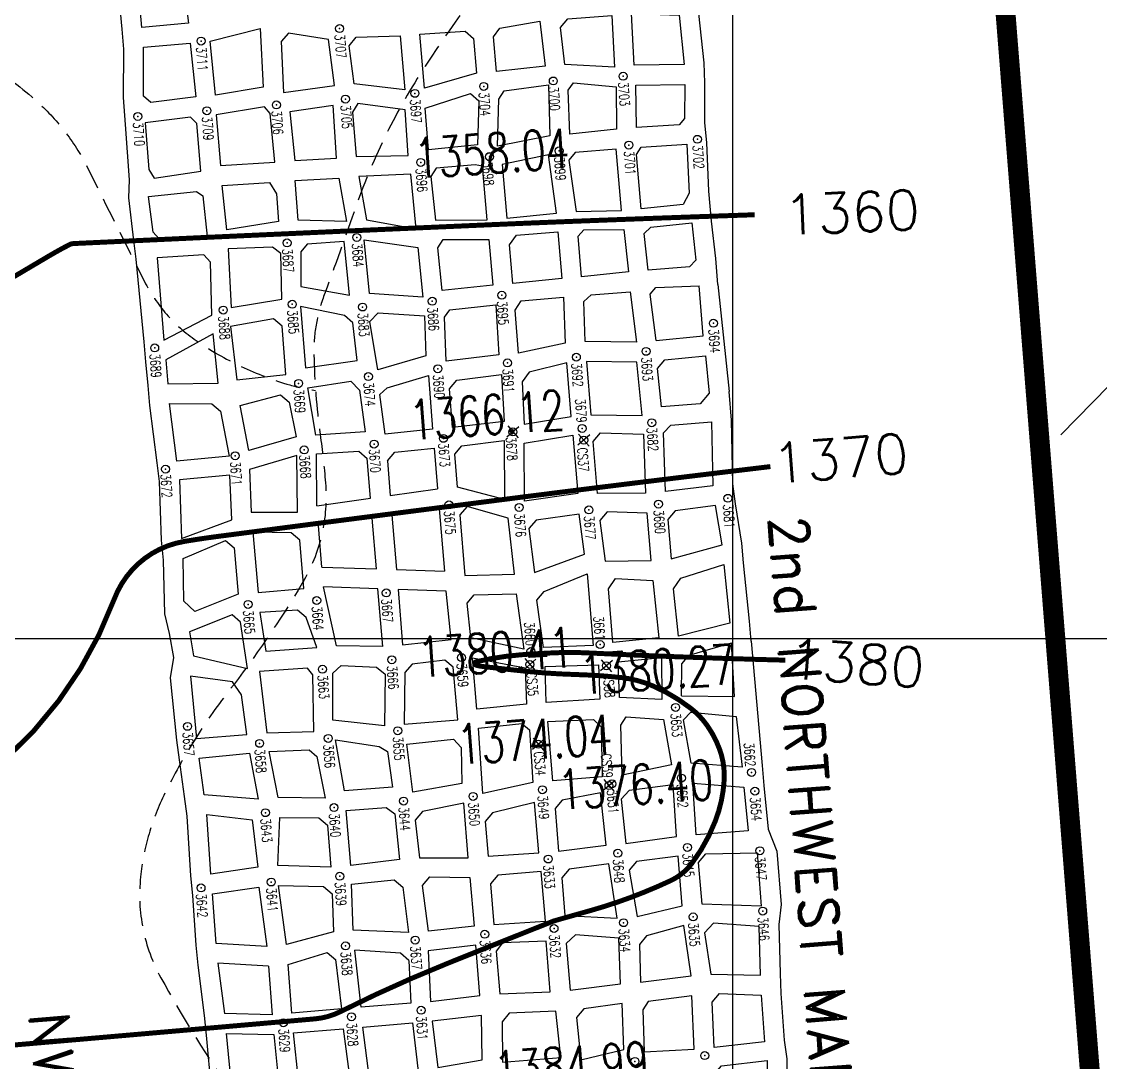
# Model space of a CAD drawing. Header units: inches. Extents: x 10131215 to 10153225, y 3476725 to 3491422.
# Drawn here: x 10141284 to 10142370, y 3485574 to 3486621 of the extents above; entities that cross this region are included whole.
import ezdxf
from ezdxf.enums import TextEntityAlignment as Align

# ---------------------------------------------------------------- set-up
doc = ezdxf.new("R2010")
doc.units = ezdxf.units.IN
doc.header["$LTSCALE"] = 100
doc.header["$MEASUREMENT"] = 0
doc.header["$PDMODE"] = 32
doc.header["$PDSIZE"] = 8
doc.linetypes.add('DASHDOT', pattern=[1, 0.5, -0.25, 0, -0.25])
doc.linetypes.add('DASHED2', pattern=[0.375, 0.25, -0.125])
for name, color, linetype in [('BOUNDARY-MINE LIMITS', 30, 'DASHDOT'), ('ELEVATIONS-UPEER MASON-CONTOURS', 175, 'CONTINUOUS'), ('ELEVATIONS-UPPER MASON-SPOT', 175, 'CONTINUOUS'), ('GRID COORDINATES-VA SOUTH NAD27', 252, 'CONTINUOUS'), ('MINE WORKINGS-ADVANCED-SURVEYED', 7, 'CONTINUOUS'), ('PANEL AND MAINS LABELS', 4, 'CONTINUOUS'), ('ROADS', 34, 'DASHED2'), ('SPADS-CONTROL SURVEY-LABELS', 230, 'CONTINUOUS'), ('SPADS-CONTROL SURVEY-SYMBOLS', 230, 'CONTINUOUS'), ('SPADS-LABEL', 90, 'CONTINUOUS'), ('SPADS-SYMBOL', 90, 'CONTINUOUS'), ('STRIKE AND DIP', 7, 'CONTINUOUS')]:
    doc.layers.add(name, color=color, linetype=linetype)
doc.styles.add('LEG', font='ROMAND')
doc.styles.add('LEV', font='SIMPLEX.shx', dxfattribs={"width": 0.7, "height": 40})
doc.styles.add('SP', font='SIMPLEX', dxfattribs={"width": 0.75, "height": 12})

# ---------------------------------------------------------------- blocks, each defined once
blk = doc.blocks.new('CS')
at = {"layer": 'SPADS-CONTROL SURVEY-SYMBOLS'}
for p, q in [((-5.656854249653406, 5.656854249420576), (5.656854249420576, -5.656854249536991)), ((5.656854249420576, 5.656854249420576), (-5.656854249653406, -5.656854249536991))]:
    blk.add_line(p, q, dxfattribs=at)
blk.add_circle((-2.328306436538696e-10, -1.455191522836685e-10), 4, dxfattribs=at)
blk = doc.blocks.new('SS')
at = {"layer": 'SPADS-CONTROL SURVEY-SYMBOLS'}
blk.add_line((0, 0), (0, -4), dxfattribs=at)
blk.add_circle((0, 0), 4, dxfattribs=at)

msp = doc.modelspace()

# ---------------------------------------------------------------- linework, layer by layer
at = {"layer": 'BOUNDARY-MINE LIMITS', "const_width": 20.0005703370209}
msp.add_lwpolyline([(10140753.02367311, 3479084.362642382), (10139113.08696019, 3481747.964719479), (10135309.1079129, 3481747.964719479), (10135309.1079129, 3484078.510573443), (10136387.87045595, 3484078.510573443), (10136387.87045595, 3486601.181388361), (10138341.85545976, 3486601.181388361), (10138341.85545976, 3487699.763834284), (10142188.7634376, 3487699.763834284), (10142412.65756376, 3484892.275332635), (10142623.93547214, 3484306.711467482), (10142796.84967981, 3484074.28460881), (10143151.62199139, 3484065.345125436), (10143500.43175638, 3483618.370471822), (10143792.59715053, 3483818.019127807), (10144004.26803834, 3483755.442679534), (10144488.17949956, 3483062.385643635), (10144842.95176025, 3482463.439578698), (10144896.61483234, 3482347.226165525), (10144953.25915228, 3482314.448027493), (10145033.75370951, 3482290.609372835), (10145541.62388461, 3481817.88897219), (10145505.84855412, 3481770.211662874), (10145917.26518564, 3481350.055491709)], dxfattribs=at)
at = {"layer": 'ELEVATIONS-UPEER MASON-CONTOURS', "const_width": 5.000142584255225}
for points in [[(10135978.88428691, 3483263.248318839, 4.255055060081e-07), (10135880.17467438, 3483248.315375748, 0.0005474603146306517)], [(10136147.75905881, 3483288.543522684, 1.373056544530431e-06), (10135988.51066798, 3483264.690762232, 2.300745381369936e-05)], [(10139638.82532724, 3483431.707527347, 7.746851416543983e-07), (10139693.51518071, 3483463.689686147, 1.130609256245208e-05)], [(10138804.86546588, 3484318.684978562, 1.744273280105424e-06), (10138743.64353124, 3484310.015058426, 0.000372396925062913)], [(10142052.71294223, 3485978.58578658, -0.002201779414934125), (10141962.43717103, 3485981.333749884, -0.002648488088960572), (10141887.41334028, 3485984.346131574, -0.0002112668020179739), (10141858.4717104, 3485985.674043821, 0.0007623028024025238), (10141850.45033844, 3485986.033225548, 0.01876941409670068), (10141825.82411535, 3485986.173329912, 0.01174878827555844), (10141786.55021353, 3485983.997622089, 0.0375711290402368), (10141741.79275649, 3485977.05247628, 0.7722899798009035), (10141741.69962853, 3485973.540989932, 0.04049010285580597), (10141747.55533337, 3485972.34699434, 0.005112693595663231), (10141794.52221747, 3485967.160445049, 0.01819243552220687), (10141841.83501636, 3485964.157826871, -0.01914444307681603), (10141886.79114755, 3485961.218847758, -0.0774248187369545), (10141920.24936433, 3485952.386025212, -0.06180862124482811), (10141957.43475769, 3485930.292243218, -0.07488303307117151), (10141974.19488918, 3485912.719731705, -0.06696888716200328), (10141986.68403281, 3485888.643128566, -0.101711267794687), (10141991.11935788, 3485857.63016416, -0.07655932896000231), (10141982.34004371, 3485817.134779501, -0.06942250732989741), (10141958.71020088, 3485774.383667313, -0.1233324832276802), (10141937.14107499, 3485756.876848144, -0.01966222287746847), (10141897.33985523, 3485740.18664208, -0.02042243742466863), (10141857.85537292, 3485727.237282193, -5.529660994312547e-05), (10141836.90337153, 3485721.304035984, 0.0002074585925947083), (10141831.31924611, 3485719.720871949, 7.223638955700642e-05), (10141825.69152293, 3485718.121945773, 0.0001050326610086676), (10141821.82143684, 3485717.020909408, 0.02508209640569611), (10141817.56338914, 3485715.574117743, 0.001001178643060197), (10141712.98868369, 3485673.842545937, 0.02076835224825019), (10141605.10357316, 3485625.245607933, -0.09414105288999568), (10141579.78365843, 3485618.046087199, -0.000597487063635), (10141574.73953466, 3485617.600511592, -1.539932628893635e-05), (10141379.00878426, 3485600.552289434, -0.0007600322211426507), (10141181.14244336, 3485583.627206587, 0.04954292595258664)], [(10142021.76808525, 3486426.344330431, 0.0009026245152770918), (10141865.95829953, 3486420.766771145, 0.001362344598057525), (10141762.74386294, 3486416.603746782, 0.00103969433755865), (10141336.69273416, 3486397.368986272, 0.1068653963948392), (10141332.63725313, 3486396.289628268, 0.01571020901742861), (10141311.77369368, 3486384.770733674, -0.003460106494460931), (10141218.37660122, 3486330.178657763, -0.005678606266037447)], [(10142037.66283414, 3486173.186595183, 0.000885943556831773), (10141898.19094868, 3486156.304805087, 0.001080805091917156), (10141783.92013317, 3486142.017084206, 0.0009791748339988144), (10141480.04791943, 3486102.750593494, 0.009263596239675948), (10141448.01724832, 3486097.942607806, 0.2676454847750153), (10141377.53680815, 3486039.707122914, -0.1202490015755567), (10141269.31299306, 3485880.343581935, -0.007042969950270497)], [(10141168.32863494, 3485579.874707854, -1.812230840468779e-05), (10141135.27788649, 3485569.139458598, -1.079655305014037e-06), (10141133.22053766, 3485568.471296248, -1.418580600938358e-06)], [(10139736.40876738, 3483488.776777369, -3.284967643956018e-06), (10139816.89067232, 3483535.849167633, -0.0002011422296852698)]]:
    msp.add_lwpolyline(points, format="xyb", dxfattribs=at)
at = {"layer": 'GRID COORDINATES-VA SOUTH NAD27'}
for p, q in [((10142000, 3476730), (10142000, 3490730)), ((10153220, 3486000), (10131220, 3486000))]:
    msp.add_line(p, q, dxfattribs=at)
at = {"layer": 'MINE WORKINGS-ADVANCED-SURVEYED'}
for points in [[(10141475.52509853, 3485546.833210643), (10141470.36376289, 3485601.562870302), (10141468.55270827, 3485621.481276237), (10141461.94267842, 3485672.09210591), (10141460.13162381, 3485692.010511846), (10141456.59990758, 3485741.897079414), (10141454.78885296, 3485761.815485349), (10141450.88968524, 3485821.768142221), (10141448.2309014, 3485841.616410139), (10141443.16266595, 3485878.323239174), (10141440.5038821, 3485898.171507091), (10141434.27798507, 3485960.792513526), (10141437.59861483, 3485981.139445916), (10141433.36015969, 3486005.419248384), (10141428.6653969, 3486025.091119912), (10141427.04941775, 3486079.151784331), (10141425.34381181, 3486099.079496749), (10141423.30143118, 3486158.122089271), (10141420.69133702, 3486176.86171213), (10141413.46173934, 3486234.727611669), (10141411.67419294, 3486254.648141071), (10141409.52913726, 3486278.552776354), (10141407.74159086, 3486298.473305756), (10141399.80307284, 3486381.62350338), (10141397.42682877, 3486400.501376952), (10141392.31148477, 3486443.244083238), (10141392.99998735, 3486461.342278494), (10141388.93600179, 3486517.196220894), (10141386.97658018, 3486544.125800265), (10141387.31631634, 3486592.91430969), (10141385.53970754, 3486612.835817539), (10141381.71999861, 3486655.667059415)], [(10141984.9464638, 3486356.366544794), (10141982.70054962, 3486382.270104874), (10141978.4217689, 3486420.042772908), (10141975.83032946, 3486449.931496077), (10141973.59022659, 3486498.92250655), (10141971.8626003, 3486518.848321997), (10141971.58270983, 3486558.93542701), (10141970.91706385, 3486578.949916418), (10141965.76495764, 3486628.69525233), (10141963.1061738, 3486648.543520247)], [(10141922.81866502, 3486299.850022675), (10141916.85317502, 3486346.648370332), (10141922.33267874, 3486353.12750187), (10141966.01693913, 3486354.725299817)], [(10141922.81866502, 3486299.850022675), (10141970.16799828, 3486304.736584957), (10141966.01693913, 3486354.725299817)], [(10141984.9464638, 3486356.366544794), (10141996.06684932, 3486248.613320856)], [(10141976.13547066, 3486246.951105945), (10141967.00088878, 3486236.154309159), (10141928.08574136, 3486233.100370401), (10141924.0243735, 3486271.8573265), (10141931.37048561, 3486280.462088975)], [(10141931.37048561, 3486280.462088975), (10141972.23791549, 3486284.679703621), (10141976.13547066, 3486246.951105945)], [(10142018.42464479, 3485997.736242731), (10142016.70327578, 3486017.662599712), (10142010.62891934, 3486076.359284355), (10142008.90755033, 3486096.285641335), (10142002.47585876, 3486135.880149945), (10141999.7581719, 3486155.720438475), (10141998.46827429, 3486219.819062125), (10141996.06684932, 3486248.613320856)], [(10141790.45219556, 3486138.590631231), (10141790.08424147, 3486196.779601858), (10141838.79395353, 3486204.799169157)], [(10141838.79395353, 3486204.799169157), (10141843.82488105, 3486146.018870204), (10141790.45219556, 3486138.590631231)], [(10141652.40159618, 3486178.897137711), (10141659.71897231, 3486187.52635013), (10141699.49912693, 3486191.869958694), (10141702.92578296, 3486150.78142158)], [(10141770.27377748, 3486139.952530949), (10141722.85716163, 3486152.44363649), (10141720.09539155, 3486185.559622139), (10141727.40305705, 3486194.197059568)], [(10141727.40305705, 3486194.197059568), (10141769.84824086, 3486199.331514983), (10141770.27377748, 3486139.952530949)], [(10141581.42618646, 3486133.885142858), (10141581.09319675, 3486186.009273295), (10141623.511189, 3486188.561365623), (10141632.14040142, 3486181.243989491)], [(10141581.42618646, 3486133.885142858), (10141635.43125109, 3486141.395329316), (10141632.14040142, 3486181.243989491)], [(10141652.40159618, 3486178.897137711), (10141655.27102317, 3486144.154336988), (10141702.92578296, 3486150.78142158)], [(10141704.58799787, 3486130.850042917), (10141656.91734917, 3486124.220748743), (10141661.42769343, 3486069.609848401), (10141709.76297092, 3486068.003150336)], [(10141704.58799787, 3486130.850042917), (10141709.76297092, 3486068.003150336)], [(10141586.57905268, 3486072.097869004), (10141641.30432002, 3486070.278763255), (10141637.07744204, 3486121.461722291), (10141583.08840137, 3486113.953764196)], [(10141586.57905268, 3486072.097869004), (10141583.08840137, 3486113.953764196)], [(10141647.74633949, 3485992.272816285), (10141601.20877486, 3485992.937583492), (10141588.24126759, 3486052.166490341)], [(10141647.74633949, 3485992.272816285), (10141642.95036744, 3486050.346894272), (10141588.24126759, 3486052.166490341)], [(10141711.40526322, 3486048.070120214), (10141663.07390912, 3486049.677595793), (10141667.67771815, 3485993.935031196)], [(10141667.67771815, 3485993.935031196), (10141716.42553086, 3485999.316311033), (10141711.40526322, 3486048.070120214)], [(10141948.3311941, 3485942.620038537), (10141948.6343876, 3485974.828001409), (10141955.93780271, 3485983.469033067), (10141998.49828781, 3485996.014873718)], [(10141948.3311941, 3485942.620038537), (10142001.43541695, 3485941.955118736), (10141998.49828781, 3485996.014873718)], [(10142018.42464479, 3485997.736242731), (10142029.24711739, 3485872.662996109)], [(10142009.31573872, 3485871.000781198), (10141957.99310264, 3485874.896789076), (10141950.32585199, 3485918.702384142), (10141957.71662824, 3485926.343252638)], [(10141957.71662824, 3485926.343252638), (10142003.09752556, 3485922.023731208), (10142009.31573872, 3485871.000781198)], [(10142029.24711739, 3485872.662996109), (10142030.9093323, 3485852.731617447), (10142035.32813036, 3485808.781097793), (10142044.21566004, 3485786.44178755), (10142048.38023284, 3485733.021818765), (10142046.17165315, 3485712.745085741), (10142047.533972, 3485663.670840556), (10142048.31363014, 3485643.660468144), (10142051.4905338, 3485596.755955255), (10142054.17356362, 3485577.919235863), (10142054.14844915, 3485518.725585574)], [(10141745.44404925, 3485641.416903068), (10141741.198139, 3485692.241312488), (10141693.33816085, 3485686.24437291)], [(10141552.74922372, 3485672.70475302), (10141591.78402133, 3485684.799574706), (10141600.42145875, 3485677.491909205)], [(10141674.07166815, 3485676.609606535), (10141665.43423072, 3485683.917272035), (10141619.68795145, 3485687.12667558)], [(10141674.07166815, 3485676.609606535), (10141675.90565584, 3485633.828792583), (10141626.07718703, 3485629.673521045), (10141619.68795145, 3485687.12667558)], [(10141693.33816085, 3485686.24437291), (10141695.83704337, 3485635.490901199), (10141745.44404925, 3485641.416903068)], [(10141532.82321115, 3485670.979401746), (10141481.86108435, 3485673.903160522), (10141488.47111421, 3485623.292330849)], [(10141532.82321115, 3485670.979401746), (10141536.38594315, 3485622.194032274), (10141488.47111421, 3485623.292330849)], [(10141600.18784963, 3485677.689553168), (10141606.1457995, 3485628.011412429), (10141556.31733068, 3485623.85614089), (10141552.74922372, 3485672.70475302)], [(10141634.5264159, 3485557.845272928), (10141627.73929564, 3485609.742133517), (10141677.56776446, 3485613.897405056), (10141683.57357989, 3485562.424433907)], [(10141747.1091121, 3485621.485762119), (10141697.49915198, 3485615.559513672), (10141703.05142144, 3485569.18001886)], [(10141703.05142144, 3485569.18001886), (10141747.83514527, 3485576.770641335), (10141747.1091121, 3485621.485762119)], [(10141490.28216882, 3485603.373924913), (10141495.48379441, 3485548.126761032), (10141542.96650532, 3485555.234080876)], [(10141490.28216882, 3485603.373924913), (10141538.04805177, 3485602.262644747), (10141542.96650532, 3485555.234080876)], [(10141562.94009629, 3485556.272578611), (10141557.9794393, 3485603.924753363), (10141607.80790811, 3485608.080024902), (10141614.26863215, 3485560.221388215)]]:
    msp.add_lwpolyline(points, dxfattribs=at)
for points in [[(10141405.46121539, 3486614.61242634), (10141401.64150647, 3486657.443668215), (10141446.19763051, 3486666.042532662), (10141452.37966842, 3486618.830432196)], [(10141830.97072824, 3486577.314455799), (10141826.53602738, 3486614.647107887), (10141833.79131428, 3486623.328588893), (10141878.12757591, 3486626.767404929), (10141880.69262404, 3486574.790727683)], [(10141900.61623645, 3486576.543577441), (10141898.05118832, 3486628.520254687), (10141945.83357898, 3486627.033037419), (10141950.98568519, 3486577.287701508)], [(10141479.58103199, 3486546.683603131), (10141474.06396856, 3486600.669023789), (10141524.34583211, 3486613.648189316), (10141527.37073677, 3486554.66592753)], [(10141811.03942948, 3486575.651283018), (10141762.02909934, 3486570.446438096), (10141759.05532781, 3486605.320877878), (10141765.35049656, 3486613.886932706), (10141805.90197045, 3486620.832749202)], [(10141599.0920075, 3486556.183090787), (10141593.19984372, 3486602.531597604), (10141552.83153746, 3486608.999307659), (10141545.52387196, 3486600.36187023), (10141547.85193924, 3486549.230308541)], [(10141669.77814079, 3486551.858972819), (10141619.02563179, 3486557.818155555), (10141613.79610835, 3486596.221261049), (10141621.10377385, 3486604.858698478), (10141665.20505701, 3486606.323662623)], [(10141689.70951945, 3486553.521187729), (10141685.13556546, 3486607.996279411), (10141730.47605678, 3486610.913161175), (10141739.1270765, 3486603.62157986), (10141742.10084804, 3486568.747140078)], [(10141459.64787176, 3486545.042890724), (10141414.41415775, 3486539.103479075), (10141406.92441675, 3486545.57722368), (10141407.23782419, 3486594.690918492), (10141454.14111429, 3486598.907577925)], [(10141882.92732679, 3486512.403217555), (10141835.79526803, 3486507.471751513), (10141834.12941779, 3486551.486926055), (10141839.52669694, 3486558.961832454), (10141882.4454738, 3486554.867115271)], [(10141743.0518165, 3486496.66756669), (10141693.86581674, 3486491.650803129), (10141690.37516543, 3486533.506698321), (10141735.82884553, 3486548.139169566), (10141744.47986526, 3486540.847588252)], [(10141814.6125735, 3486556.882866478), (10141815.86396928, 3486505.808578732), (10141763.23926906, 3486495.446875772), (10141764.40811656, 3486542.546886269), (10141769.70687275, 3486551.027976196)], [(10141951.41849696, 3486523.098440338), (10141945.95904022, 3486516.602407817), (10141902.85838555, 3486514.069263921), (10141902.36908621, 3486556.619965029), (10141951.65133117, 3486557.273212099)], [(10141673.27031213, 3486485.919201741), (10141670.44378677, 3486531.84448341), (10141622.65405898, 3486538.048037749), (10141617.3279976, 3486529.584068606), (10141621.00689333, 3486484.733413972)], [(10141539.21906449, 3486479.353587141), (10141534.43995709, 3486528.131626558), (10141528.91443554, 3486534.725019629), (10141480.22508638, 3486526.668407284), (10141484.40890302, 3486475.838848707)], [(10141601.07326905, 3486483.098349205), (10141597.73702863, 3486536.004206791), (10141554.38086499, 3486529.675325334), (10141559.15997239, 3486480.897285917)], [(10141464.80388527, 3486470.211504256), (10141460.8661755, 3486518.051088799), (10141454.31197809, 3486524.535481156), (10141408.88383836, 3486518.647644309), (10141412.29468339, 3486471.770228366), (10141417.93478307, 3486463.156557763)], [(10141907.69606977, 3486432.185318366), (10141903.11444227, 3486486.995729957), (10141907.51409073, 3486494.388112115), (10141953.66441114, 3486497.194880258), (10141955.90451401, 3486448.203869785), (10141949.88067307, 3486436.640002088)], [(10141822.35034312, 3486428.076513583), (10141814.45428861, 3486486.624368997), (10141767.90688671, 3486476.785834853), (10141772.67955449, 3486422.995613112)], [(10141887.76501101, 3486430.519272001), (10141882.60026728, 3486492.305554159), (10141841.36154193, 3486488.869652251), (10141834.96769784, 3486481.311587213), (10141842.28164188, 3486429.739686364)], [(10141752.75725014, 3486421.227958377), (10141747.98458236, 3486475.018180117), (10141740.83501036, 3486476.391731394), (10141701.42433451, 3486473.214657873), (10141696.10980687, 3486464.743441934), (10141700.76324861, 3486420.977519622)], [(10141562.79402332, 3486420.997377276), (10141559.70662577, 3486460.879193077), (10141603.70501503, 3486463.246478161), (10141611.28888237, 3486419.719517694)], [(10141681.41364517, 3486412.33932218), (10141675.84598523, 3486467.067502757), (10141623.63863931, 3486464.881542929), (10141631.22250666, 3486421.354582462)], [(10141422.36162448, 3486402.31565622), (10141416.86666714, 3486408.934543166), (10141412.25932134, 3486444.695506653), (10141460.46464961, 3486449.786130308), (10141466.85477578, 3486445.295053973), (10141471.21489422, 3486404.51411113)], [(10141490.73787635, 3486411.138113591), (10141486.04961542, 3486455.90568848), (10141533.7834455, 3486458.872384669), (10141540.69193713, 3486447.370949561), (10141542.85311542, 3486419.453678501)], [(10141914.85391938, 3486370.565640845), (10141910.77518067, 3486407.354797234), (10141917.25123732, 3486413.917231089), (10141958.49595345, 3486418.315146616), (10141962.77473418, 3486380.542478582), (10141956.31898666, 3486373.960064746)], [(10141778.51281512, 3486357.252008763), (10141775.06588839, 3486396.100502242), (10141782.23936549, 3486405.772601093), (10141823.93035726, 3486409.141779765), (10141827.8388133, 3486362.303227688)], [(10141847.77011206, 3486363.966400469), (10141844.36060786, 3486404.825562919), (10141849.84104565, 3486411.30390438), (10141890.344308, 3486411.668068497), (10141894.92286062, 3486368.89959448)], [(10141565.2336814, 3486354.074376914), (10141614.44143247, 3486345.540541464), (10141608.93722228, 3486399.458880459), (10141571.70296456, 3486396.611536973), (10141565.26394136, 3486389.091924636)], [(10141634.37281113, 3486347.202756375), (10141628.87084657, 3486401.093945226), (10141682.99274933, 3486393.40451245), (10141688.14485554, 3486343.659176539)], [(10141707.66068047, 3486350.304236114), (10141703.09034948, 3486393.073589494), (10141708.40487712, 3486401.544805432), (10141754.52490488, 3486401.305654028), (10141758.59051077, 3486355.484354028)], [(10141427.66212026, 3486300.260852158), (10141475.70431753, 3486325.555977226), (10141474.34447836, 3486378.683038455), (10141467.70824533, 3486386.164088824), (10141420.74830124, 3486383.147497965)], [(10141495.15068615, 3486333.162790931), (10141546.21652094, 3486341.449903739), (10141545.32303346, 3486387.54822586), (10141536.80637573, 3486393.910064115), (10141492.29655313, 3486392.201611377)], [(10141831.28993808, 3486297.306052137), (10141784.4000349, 3486287.352166657), (10141780.89914901, 3486330.356897893), (10141787.0765109, 3486339.940614007), (10141829.41882744, 3486343.36849387)], [(10141902.88007179, 3486298.276709722), (10141851.22498562, 3486298.92367185), (10141849.84907803, 3486339.052277024), (10141857.3226457, 3486345.696935764), (10141896.58890698, 3486348.968535719)], [(10141621.93068394, 3486279.803659406), (10141617.76510227, 3486317.719722082), (10141609.12766485, 3486325.027387583), (10141564.90275844, 3486333.97677676), (10141569.90948373, 3486272.348001883)], [(10141764.46865623, 3486285.689951746), (10141711.57754772, 3486279.271997788), (10141709.90467061, 3486323.39687492), (10141715.30230898, 3486330.871521925), (10141761.35428072, 3486335.650432416)], [(10141550.38012083, 3486265.742835412), (10141546.4673732, 3486314.376321053), (10141537.82993577, 3486321.683986554), (10141494.70244458, 3486314.062531847), (10141501.08747183, 3486260.402509783)], [(10141691.06439384, 3486284.58576541), (10141642.7762808, 3486270.503616053), (10141634.70677414, 3486319.132604755), (10141643.01100857, 3486327.85315293), (10141689.7239597, 3486324.724366809)], [(10141482.30468972, 3486256.959805121), (10141477.24950833, 3486306.618369804), (10141429.44966666, 3486280.340322755), (10141431.59472234, 3486256.435687473)], [(10141837.26823121, 3486223.63140743), (10141832.9075578, 3486277.371004601), (10141795.0313702, 3486268.168784704), (10141787.80681545, 3486258.534778342), (10141790.04812397, 3486215.921317552)], [(10141908.69780766, 3486224.548549816), (10141903.45645508, 3486278.25945084), (10141852.84260534, 3486278.988624314), (10141857.20327875, 3486225.249027144)], [(10141717.86018808, 3486212.360743004), (10141714.90121753, 3486251.451178406), (10141722.20888303, 3486260.088615836), (10141767.12744008, 3486265.84168383), (10141769.79597582, 3486218.344996992)], [(10141629.93658531, 3486208.047710191), (10141580.51944817, 3486204.920953441), (10141572.52770347, 3486252.494342365), (10141615.62034738, 3486259.20739478), (10141624.4240063, 3486249.906591413)], [(10141697.92880941, 3486210.698528093), (10141650.19778007, 3486205.700858411), (10141644.85404944, 3486245.589392724), (10141652.32793643, 3486252.233692287), (10141693.72317768, 3486264.737497493)], [(10141560.5880695, 3486203.25873853), (10141512.88874303, 3486189.29315474), (10141504.19083327, 3486234.665133423), (10141545.02444709, 3486245.240582673), (10141553.64693379, 3486237.915282426)], [(10141493.30898266, 3486183.578549749), (10141440.61904944, 3486178.567318061), (10141433.38226875, 3486236.515158071), (10141475.9574769, 3486236.374874868), (10141484.58181299, 3486229.051752078)], [(10141979.83181491, 3486153.999069462), (10141932.09475183, 3486148.05665797), (10141930.11781645, 3486207.286078798), (10141937.54259421, 3486214.893911611), (10141978.53689563, 3486218.156847214)], [(10141912.16419337, 3486146.384637289), (10141863.82427667, 3486146.235638957), (10141859.37604895, 3486198.442769857), (10141866.70302008, 3486207.063836757), (10141910.17922321, 3486205.712765845)], [(10141561.91036152, 3486127.240083282), (10141561.16181808, 3486184.347058385), (10141513.53003684, 3486170.383835142), (10141515.26542684, 3486127.260280848)], [(10141495.85861386, 3486119.553110341), (10141493.95027647, 3486164.669230152), (10141443.2291436, 3486159.827695203), (10141445.27152423, 3486100.78510268)], [(10141780.39237466, 3486065.20782424), (10141773.81401234, 3486121.177879029), (10141732.491928, 3486133.177143792), (10141725.1842625, 3486124.539706363), (10141730.18868873, 3486063.665533601)], [(10141850.79820158, 3486085.309141348), (10141845.43916963, 3486125.32101473), (10141802.04751537, 3486119.470561262), (10141794.72513296, 3486110.845596555), (10141800.32655856, 3486066.836052106)], [(10141917.84906368, 3486078.620738515), (10141913.83621405, 3486126.454078826), (10141873.34222548, 3486127.65857521), (10141866.03779823, 3486119.018399114), (10141871.48031449, 3486078.009988023)], [(10141988.98119335, 3486094.564272323), (10141982.54950178, 3486134.158780932), (10141941.73899589, 3486128.794907779), (10141934.43558078, 3486120.153876122), (10141937.77962214, 3486080.292759195)], [(10141568.30988893, 3486050.50427543), (10141564.2374624, 3486099.336153154), (10141555.60002497, 3486106.643818655), (10141516.9949008, 3486107.334625686), (10141522.26979637, 3486046.561377442)], [(10141458.55696552, 3486027.649528809), (10141447.65502605, 3486037.756967674), (10141446.97713016, 3486080.857390262), (10141489.61782576, 3486098.935665596), (10141498.27987741, 3486091.657193115), (10141502.34414121, 3486044.831903484)], [(10141945.29703072, 3486002.647182223), (10141940.28765316, 3486050.396921501), (10141947.42386621, 3486061.031009005), (10141990.70256236, 3486074.637915342), (10141996.7769188, 3486015.941230698)], [(10141809.50395204, 3485991.33038746), (10141802.60607757, 3486038.928194644), (10141809.92845999, 3486047.553159351), (10141853.46442535, 3486065.461871469), (10141859.53580574, 3485993.208318238)], [(10141879.29367254, 3485996.314684794), (10141874.81441268, 3486050.190416472), (10141881.95187132, 3486060.823667985), (10141919.52108436, 3486058.690180052), (10141925.36647226, 3486000.975161543)], [(10141736.35856098, 3486000.958603336), (10141732.48789795, 3486035.759291432), (10141739.80419308, 3486044.389420402), (10141782.02060253, 3486045.273640338), (10141789.56976813, 3485989.702159593)], [(10141530.21813749, 3485987.799915649), (10141581.27739619, 3485991.275368581), (10141570.72010055, 3486021.60377637), (10141562.08266312, 3486028.91144187), (10141523.99927033, 3486026.63572228)], [(10141504.76540475, 3486016.935986257), (10141496.1033531, 3486024.214458738), (10141453.28787211, 3486007.124854316), (10141457.52999349, 3485982.801660827), (10141511.61653076, 3485970.192597808)], [(10141597.39328069, 3485918.360374984), (10141597.47335139, 3485965.531557824), (10141605.86069657, 3485973.255537066), (10141641.43600294, 3485971.676551659), (10141650.07344037, 3485964.368886157), (10141649.3824346, 3485912.490512723)], [(10141723.13682462, 3485918.613590308), (10141718.72474009, 3485971.410068864), (10141710.09461112, 3485978.726363992), (10141677.31248453, 3485974.668538498), (10141670.00481903, 3485966.031101068), (10141669.31381326, 3485914.152727633)], [(10141792.17601824, 3485934.323668687), (10141742.32020657, 3485929.244925617), (10141738.00085329, 3485981.025573215), (10141791.11658461, 3485970.764684887)], [(10141866.00523003, 3485939.477294922), (10141812.1073969, 3485935.985883597), (10141811.05076851, 3485972.392912753), (10141864.61795897, 3485973.76108809)], [(10141928.56603693, 3485938.96468576), (10141885.9366087, 3485941.139509833), (10141884.37582578, 3485976.867454646), (10141928.03502086, 3485981.128204114)], [(10141511.12242636, 3485903.920383748), (10141505.80485868, 3485943.616919582), (10141496.66875678, 3485956.903998682), (10141454.20936373, 3485962.454728437), (10141460.43526077, 3485899.833722002)], [(10141578.29300949, 3485906.732470742), (10141577.54197272, 3485963.869342913), (10141571.97735284, 3485970.429771718), (10141523.90780094, 3485967.203651022), (10141531.05380503, 3485905.582598658)], [(10141818.6731458, 3485857.256937879), (10141813.68650107, 3485917.051073867), (10141859.69489348, 3485918.881030296), (10141867.33576198, 3485911.490254049), (10141868.50159245, 3485861.412475156)], [(10141888.43297112, 3485863.074690066), (10141887.26714064, 3485913.15246896), (10141892.58166827, 3485921.623684898), (10141930.22825184, 3485919.033307098), (10141938.06172398, 3485873.234574165)], [(10141748.38430621, 3485844.466416897), (10141743.89931074, 3485910.310115887), (10141787.7757088, 3485914.890194484), (10141795.33346655, 3485908.49598717), (10141798.74176713, 3485855.594722969)], [(10141609.33422807, 3485847.375149883), (10141600.05206454, 3485898.512107067), (10141644.06866698, 3485891.977358841), (10141652.53988292, 3485886.662831207), (10141657.51586544, 3485851.062193688)], [(10141678.02901932, 3485845.748426066), (10141671.97259711, 3485894.304459716), (10141718.73651519, 3485899.180116105), (10141726.46049443, 3485890.792770925), (10141727.44199543, 3485854.735333378)], [(10141468.16228006, 3485843.278625049), (10141463.09404461, 3485879.985454084), (10141513.69809946, 3485885.068684764), (10141522.58050031, 3485838.725224148)], [(10141542.51187897, 3485840.38743906), (10141533.62947812, 3485886.730899674), (10141573.80958931, 3485888.295565472), (10141581.36734706, 3485881.90135816), (10141589.90151388, 3485839.733521374)], [(10141943.17868274, 3485801.409304773), (10141939.72393889, 3485853.303195502), (10141895.74215664, 3485847.628251609), (10141887.43792221, 3485838.907703434), (10141892.3556205, 3485794.279010732)], [(10141963.1100614, 3485803.071519684), (10141959.65531755, 3485854.965410413), (10142010.97795364, 3485851.069402536), (10142015.39675169, 3485807.118882883)], [(10141872.42957132, 3485792.554082244), (10141866.84165758, 3485845.218039989), (10141828.30791217, 3485837.990445181), (10141821.00024667, 3485829.353007752), (10141824.56819098, 3485786.570303452)], [(10141733.77417371, 3485780.000974899), (10141729.1305763, 3485834.806171116), (10141687.66378569, 3485826.481933367), (10141680.3561202, 3485817.844495938), (10141684.52918184, 3485779.838741879)], [(10141804.63681231, 3485784.908088541), (10141800.40398205, 3485835.663344306), (10141758.04455199, 3485825.212686986), (10141750.74831944, 3485816.565589731), (10141753.70333597, 3485781.689555774)], [(10141522.20034133, 3485770.477491663), (10141474.7072589, 3485763.626539961), (10141470.82106391, 3485823.430357133), (10141516.27016375, 3485818.128959522)], [(10141595.66524407, 3485770.621466009), (10141542.12635389, 3485772.202842937), (10141544.17409388, 3485820.456060397), (10141583.50806658, 3485820.13382568), (10141592.14550401, 3485812.82616018)], [(10141664.59780317, 3485778.176526969), (10141615.59662273, 3485772.28368092), (10141610.99644298, 3485827.443771221), (10141651.20552888, 3485830.465929061), (10141659.75985557, 3485824.154832493)], [(10141903.53509052, 3485720.814568938), (10141948.99643493, 3485731.649479453), (10141944.84089765, 3485781.47792611), (10141902.96102469, 3485776.125481841), (10141895.68057641, 3485767.465090777)], [(10142028.4586473, 3485731.246081346), (10141968.92781359, 3485733.311694364), (10141965.43716228, 3485775.167589556), (10141972.74482778, 3485783.805026985), (10142024.28428137, 3485784.77957264)], [(10141759.54747025, 3485712.840959233), (10141811.37384043, 3485716.158183212), (10141807.21248541, 3485766.056389557), (10141763.36358175, 3485762.435825863), (10141756.0673492, 3485753.788728608)], [(10141830.97277611, 3485721.806673856), (10141883.60147388, 3485719.17941106), (10141875.06455585, 3485773.710581957), (10141835.11641554, 3485768.383490433), (10141827.80875004, 3485759.746053003)], [(10141618.02573654, 3485707.058054243), (10141616.17915796, 3485753.265760445), (10141659.28403555, 3485757.663373088), (10141667.92147298, 3485750.355707587), (10141673.73770514, 3485704.679758153)], [(10141739.6163293, 3485711.17589639), (10141693.66908381, 3485706.341973064), (10141687.85285164, 3485752.017922497), (10141695.16051714, 3485760.655359926), (10141735.46275458, 3485760.071812637)], [(10141480.05002974, 3485693.821566457), (10141476.51831351, 3485743.708134026), (10141522.92939197, 3485750.465211533), (10141531.09785988, 3485690.905414312)], [(10141551.02387244, 3485692.630765586), (10141542.85540454, 3485752.190562807), (10141588.27522784, 3485750.93865957), (10141596.91266527, 3485743.630994069), (10141598.09435788, 3485705.395839333)], [(10141957.89124693, 3485661.142269526), (10141950.65927882, 3485711.717436332), (10141913.14369506, 3485701.535015445), (10141905.82431155, 3485692.907505636), (10141906.93774986, 3485654.870118225)], [(10142027.61238646, 3485661.895103137), (10142026.25006761, 3485710.969348323), (10141980.55616861, 3485714.21289464), (10141971.33917617, 3485704.412008268), (10141977.82250678, 3485662.805908398)], [(10141887.00413322, 3485653.234960346), (10141885.23663176, 3485699.245794415), (10141841.60411142, 3485702.623291903), (10141832.30330805, 3485693.819632982), (10141836.20701977, 3485647.010790193)], [(10141816.27564111, 3485645.348575282), (10141812.03948641, 3485696.143693804), (10141768.10517928, 3485694.489147327), (10141761.79530509, 3485685.933918952), (10141765.3751902, 3485643.081965911)], [(10141910.62498153, 3485585.006303), (10141961.00759582, 3485587.655332391), (10141958.55832281, 3485641.127827725), (10141914.55299273, 3485635.427048944), (10141909.22697089, 3485626.963054922)], [(10141980.93729639, 3485589.337547838), (10141979.15503821, 3485634.818962654), (10141986.4620866, 3485643.456922146), (10142028.3920446, 3485641.884730726), (10142031.56894826, 3485594.980217836)], [(10141768.0991321, 3485574.448021246), (10141826.82275018, 3485579.043838942), (10141821.92413175, 3485625.749639601), (10141775.01270942, 3485623.8168501), (10141767.70627818, 3485615.178368583)], [(10141847.08657183, 3485576.71977812), (10141890.35490609, 3485587.275172292), (10141888.63929109, 3485633.301343702), (10141849.82806188, 3485628.076740476), (10141842.52039638, 3485619.439303047)], [(10142034.21707049, 3485517.063370663), (10141985.40801156, 3485524.481910198), (10141982.12769144, 3485563.344826318), (10141988.51431124, 3485570.908996926), (10142034.25197808, 3485576.143498444)]]:
    msp.add_lwpolyline(points, close=True, dxfattribs=at)
at = {"layer": 'ROADS', "flags": 128}
for points in [[(10142890.9065864, 3487134.023105237, -0.04464535123226495), (10142769.24645597, 3487146.109001352, -0.01432457477245422), (10142693.15143828, 3487162.883912282, 0.03410855407458992), (10142538.65438713, 3487190.584111418, 0.02726500394828501), (10142454.60057278, 3487195.178611551, 0.09943890385002431), (10142335.15033914, 3487171.165311889, 0.0677848862036472), (10142220.66031356, 3487103.723330352, 0.0246085799260164), (10142121.05475548, 3487016.876925424, -0.01534875584151343), (10142040.80192548, 3486944.244002224, 0.0001427733106507068), (10141917.6591843, 3486839.430117311, 0.04199184574066075), (10141792.71295093, 3486713.468407305, 0.02928772285077507), (10141690.36005292, 3486575.64887188, 0.06077561966149946), (10141621.06355491, 3486435.35844631, -0.003956285560678943), (10141588.26924145, 3486344.19724473, 0.09406604228143789), (10141578.47392831, 3486285.640411784, 0.02851432262023855), (10141584.77962074, 3486205.620394288, -0.01330947216100709), (10141590.11584147, 3486156.859574326, -0.156292543093724), (10141566.74945481, 3486055.887527972, -0.03064431736365961), (10141492.51298678, 3485947.074376588, 0.05030351214134601), (10141428.59706222, 3485845.000577403, 0.08853167064082772), (10141404.13782665, 3485760.687628458, 0.1536612917426212), (10141424.55916688, 3485659.313117653, 0.02400119812344765), (10141490.46763012, 3485552.130578521, -0.1877120432408084), (10141505.01732321, 3485489.586486737, -0.006800205989247078), (10141495.91981105, 3485431.655777751, -0.1079969969862803), (10141469.1150831, 3485365.398064804, -0.06615185111146954), (10141422.50813759, 3485313.502880146, 0.1113737576489241), (10141385.30945511, 3485263.748961779, 0.07502787729155828), (10141349.05061614, 3485132.940842082, -0.0371868427740475), (10141324.39990275, 3485008.137447613, -0.04100036551887295), (10141280.03740653, 3484887.068255386, 0.02518504843433559), (10141225.62451024, 3484751.942219136, -0.003931800757433296), (10141195.87132302, 3484667.919626654, -0.009731027504587538), (10141158.05318493, 3484569.731503684, -0.1622549731628977), (10141097.14006674, 3484498.701356838, -0.05740998974080788), (10141080.13080396, 3484491.000655691, 0.3239780594949143), (10141029.98511457, 3484422.701319676, -0.02961084903345319), (10141022.80818829, 3484314.205526609, -0.05027142974853534), (10141008.05981324, 3484249.945109034, 3.810202453758479)], [(10140276.32904541, 3486717.121798985, -0.1002556053600164), (10140404.91728747, 3486652.879316913, 0.04353980579069434), (10140523.63082649, 3486575.756297915, 0.07288802649286764), (10140651.79726322, 3486529.900715726, 0.167576209628492), (10140748.53901777, 3486542.975677072, 0.02327143456184006), (10140849.04259236, 3486599.637427408, -0.08172830220132771), (10140895.28048927, 3486619.005501052, -0.05061994261597298), (10141023.30557399, 3486636.021064588, -0.02035484683408857), (10141070.59286113, 3486635.55464303, -0.08792175918118261), (10141195.44601506, 3486606.831948345, -0.08379489618999286), (10141300.57059949, 3486539.632993582, -0.09380446058782878), (10141351.32919397, 3486472.58111841, 0.001611165486832406), (10141408.06862701, 3486359.290158828, 0.1262158201322862), (10141459.94868939, 3486299.946246002, 0.07957967120678278), (10141554.28044701, 3486255.233064326, 0.03782035513258126), (10141580.16686607, 3486249.766303567, 2.954738425670454)]]:
    msp.add_lwpolyline(points, format="xyb", dxfattribs=at)
at = {"layer": 'SPADS-SYMBOL'}
for p in [(10141604.31900436, 3486613.522445691), (10141465.00127915, 3486600.900421551), (10141889.53144211, 3486565.557334632), (10141749.26100392, 3486555.33451568), (10141819.30027937, 3486560.814238348), (10141680.09631784, 3486548.392366836), (10141540.78517397, 3486536.774396753), (10141610.23644815, 3486542.566344149), (10141401.38433841, 3486525.148947297), (10141470.83561251, 3486530.940894417), (10141964.27137548, 3486502.157088045), (10141825.15954647, 3486490.555738887), (10141895.29845705, 3486496.405032851), (10141685.88826544, 3486478.941092632), (10141755.15019056, 3486484.717249378), (10141621.6401361, 3486403.538381299), (10141551.5214308, 3486398.085682437), (10141697.52119574, 3486339.450564878), (10141767.51061299, 3486345.407812144), (10141487.33011631, 3486330.545157567), (10141556.67176772, 3486336.327962789), (10141627.4719765, 3486333.608751169), (10141980.30152985, 3486317.268891789), (10141418.31758778, 3486292.421162741), (10141842.46307692, 3486283.189355469), (10141912.63188514, 3486289.041142828), (10141773.18121996, 3486277.411536303), (10141633.30049253, 3486263.718983773), (10141703.18182936, 3486271.573877936), (10141563.14254833, 3486256.774281965), (10141778.62397474, 3486208.029482749), (10141848.27956605, 3486211.507817571), (10141918.2922469, 3486217.306444198), (10141638.96694377, 3486195.772536459), (10141708.71719092, 3486201.589417179), (10141568.71840935, 3486189.914100792), (10141499.27710022, 3486184.122984492), (10141429.24940792, 3486170.594846574), (10141714.29590106, 3486134.69595643), (10141784.942345, 3486132.147280587), (10141925.11844116, 3486135.454400729), (10141994.97831159, 3486141.280424131), (10141855.10908457, 3486129.615910939), (10141651.26690016, 3486046.238957793), (10141512.2522334, 3486034.67581768), (10141581.33987475, 3486038.570919103), (10141866.44329314, 3485994.31972057), (10141656.87351215, 3485979.010043702), (10141726.94702876, 3485981.143209685), (10141796.78281208, 3485987.306119162), (10141587.10024042, 3485969.49834227), (10141942.26201395, 3485931.099754965), (10141451.37879433, 3485912.06865971), (10141662.82752468, 3485907.615448163), (10141523.90261639, 3485894.976007489), (10141592.90049902, 3485899.94740948), (10141948.18693849, 3485860.053960472), (10142018.7764599, 3485865.792677997), (10141808.36753914, 3485848.393602832), (10141878.12775266, 3485854.211315057), (10141738.57995948, 3485841.652679908), (10142022.10907048, 3485846.899179626), (10141598.69577102, 3485830.456271035), (10141668.71920463, 3485836.968283346), (10141529.7136792, 3485825.295519864), (10141884.15723142, 3485784.559077566), (10141954.12838796, 3485790.374311614), (10142027.10066788, 3485787.044916414), (10141814.1794336, 3485778.703149442), (10141535.52640424, 3485755.595100616), (10141604.45946118, 3485761.343830912), (10141464.91910229, 3485749.70674539), (10141959.95191814, 3485720.544337719), (10142029.89151527, 3485726.377010111), (10141820.00296351, 3485708.873175629), (10141889.98242368, 3485714.709172162), (10141680.37291273, 3485697.228609344), (10141750.32247566, 3485703.062112295), (10141610.29379502, 3485691.384302199), (10141686.26541631, 3485626.691898412), (10141547.77983082, 3485614.079060402), (10141616.26357598, 3485620.161617047), (10141971.59481555, 3485581.054638304), (10141901.42600599, 3485575.202850659)]:
    msp.add_point(p, dxfattribs=at)
at = {"layer": 'STRIKE AND DIP'}
msp.add_line((10142329.72521161, 3486205.182547907), (10142808.61931632, 3486694.231674785), dxfattribs=at)

# ---------------------------------------------------------------- block references
at = {"layer": 'SPADS-CONTROL SURVEY-SYMBOLS', "xscale": 1.000028516851045, "yscale": 1.000028516851045, "zscale": 1.000028516851045}
for name, p, rotation in [('SS', (10141755.01793911, 3486484.819033296), 355.6010283022252), ('CS', (10141778.67833788, 3486208.034033138), 355.6010283607738), ('CS', (10141849.99017224, 3486199.787169355), 355.6010284739211), ('CS', (10141795.79403674, 3485974.238869837), 355.6010284057), ('CS', (10141872.72068411, 3485972.973562498), 355.6010285271701), ('CS', (10141804.29945057, 3485894.080926579), 355.601028425264), ('CS', (10141875.30547341, 3485852.544741682), 355.601028540479)]:
    msp.add_blockref(name, p, dxfattribs=dict(at, rotation=rotation))

# ---------------------------------------------------------------- texts
at = {"layer": 'ELEVATIONS-UPEER MASON-CONTOURS', "style": 'LEV'}
for s, rotation, p in [('1360', 2.335490030320916, (10142051.65567514, 3486406.073064725)), ('1370', 4.544775921676711, (10142041.1646375, 3486156.096437048)), ('1380', 355.8350066529562, (10142054.47471164, 3485960.547938924))]:
    msp.add_text(s, height=40.0011406740418, rotation=rotation, dxfattribs=at).set_placement(p)
at = {"layer": 'ELEVATIONS-UPPER MASON-SPOT', "style": 'LEV', "width": 0.7}
for s, p in [('1358.04', (10141757.49365872, 3486488.141588334)), ('1366.12', (10141752.53303684, 3486225.046605822)), ('1380.41', (10141761.29980979, 3485986.519246905)), ('1380.27', (10141924.05917512, 3485969.443392312)), ('1374.04', (10141800.47630139, 3485898.951939252)), ('1376.40', (10141902.14362202, 3485853.39638306)), ('1384.99', (10141837.56292466, 3485570.258434396))]:
    msp.add_text(s, height=40.0011406740418, rotation=3.912056089180256, dxfattribs=at).set_placement(p, align=Align.MIDDLE)
at = {"layer": 'PANEL AND MAINS LABELS', "style": 'LEG'}
for s, p in [('2nd NORTHWEST MAIN', (10142078.7273795, 3485823.85713866)), ('NW MAIN', (10141321.1755168, 3485506.753370225))]:
    msp.add_text(s, height=40.0011406740418, rotation=274.3917073973237, dxfattribs=at).set_placement(p, align=Align.MIDDLE)
at = {"layer": 'SPADS-CONTROL SURVEY-LABELS', "style": 'SP', "width": 0.7}
for s, rotation, p in [('3698', 274.3520648080308, (10141753.66731174, 3486467.724048574)), ('3678', 274.3520648666494, (10141777.37702533, 3486191.056399042)), ('CS37', 274.3520649807285, (10141849.16914525, 3486180.096976459)), ('CS35', 274.3520649175469, (10141798.16976676, 3485954.633179605)), ('CS38', 274.3520650394125, (10141875.33032138, 3485953.011725829)), ('CS34', 274.3520649355992, (10141805.74594353, 3485874.626571128)), ('CS39', 274.3520650423358, (10141873.24634607, 3485872.375562965))]:
    msp.add_text(s, height=10.00028516851045, rotation=rotation, dxfattribs=at).set_placement(p, align=Align.MIDDLE)
at = {"layer": 'SPADS-LABEL', "style": 'SP', "width": 0.7}
for s, rotation, p in [('3707', 274.3032071473809, (10141605.23908569, 3486595.66663411)), ('3711', 274.3032069289538, (10141465.92136042, 3486583.044609964)), ('3703', 274.3032076010677, (10141890.45152358, 3486547.701523051)), ('3704', 274.3032073805015, (10141750.18108533, 3486537.478704077)), ('3700', 274.3032074906213, (10141820.22036081, 3486542.95842676)), ('3697', 274.3032072719363, (10141681.01639922, 3486530.536555232)), ('3706', 274.3032070530522, (10141541.70525528, 3486518.918585134)), ('3705', 274.3032071621562, (10141611.1565295, 3486524.710532533)), ('3710', 274.3032068340961, (10141402.30441965, 3486507.293135663)), ('3709', 274.3032069431349, (10141471.75569379, 3486513.085082789)), ('3702', 274.3032077238531, (10141965.19145701, 3486484.301276429)), ('3699', 274.3032075052857, (10141826.07962792, 3486472.699927263)), ('3701', 274.3032076157615, (10141896.21853854, 3486478.549221227)), ('3696', 274.3032072864308, (10141686.80834683, 3486461.085280993)), ('3684', 274.3032071907762, (10141622.56021746, 3486385.682569612)), ('3687', 274.3032070805943, (10141552.44151212, 3486380.229870747)), ('3686', 274.3032073154787, (10141698.44127714, 3486321.594753169)), ('3695', 274.3032074254189, (10141768.43069443, 3486327.552000449)), ('3688', 274.3032069844922, (10141488.25019761, 3486312.689345835)), ('3685', 274.3032070934559, (10141557.59184905, 3486318.472151071)), ('3683', 274.303207205372, (10141628.39205787, 3486315.752939456)), ('3694', 274.3032077632835, (10141981.22161138, 3486299.413080075)), ('3689', 274.3032068785595, (10141419.23766904, 3486274.565350997)), ('3692', 274.3032075484492, (10141843.3831584, 3486265.333543741)), ('3693', 274.3032076587127, (10141913.55196664, 3486271.185331109)), ('3691', 274.303207439871, (10141774.1013014, 3486259.555724561)), ('3674', 274.3032072198926, (10141634.2205739, 3486245.863172027)), ('3690', 274.3032073295813, (10141704.10191076, 3486253.718066191)), ('3669', 274.3032071097957, (10141564.06262966, 3486238.918470209)), ('3679', 274.3032075571368, (10141847.12068632, 3486229.348240582)), ('3682', 274.30320767291, (10141919.12043164, 3486200.553447823)), ('3670', 274.303207233845, (10141639.79512838, 3486179.019540075)), ('3673', 274.303207343452, (10141709.54537557, 3486184.836420795)), ('3668', 274.3032071234574, (10141569.54659393, 3486173.161104395)), ('3671', 274.3032070148595, (10141500.19718153, 3486166.267172705)), ('3672', 274.3032069048867, (10141430.07759244, 3486153.841850162)), ('3675', 274.3032073576101, (10141715.21598247, 3486116.84014462)), ('3676', 274.3032074693041, (10141785.86242645, 3486114.29146878)), ('3680', 274.3032076901839, (10141926.03852268, 3486117.598588929)), ('3681', 274.3032078002547, (10141995.89839314, 3486123.424612337)), ('3677', 274.3032075801719, (10141856.02916606, 3486111.760099135)), ('3667', 274.3032072649471, (10141652.18698154, 3486028.383145935)), ('3665', 274.3032070464973, (10141513.17231472, 3486016.820005814)), ('3664', 274.3032071551703, (10141582.25995611, 3486020.71510724)), ('3660', 274.3032074933745, (10141795.83078668, 3486005.029413965)), ('3661', 274.3032076031776, (10141865.51710707, 3486010.732605361)), ('3666', 274.3032072789778, (10141657.79359355, 3485961.154231809)), ('3659', 274.3032073893752, (10141727.86711019, 3485963.28739781)), ('3663', 274.3032071695897, (10141588.02032179, 3485951.642530369)), ('3653', 274.3032077328966, (10141943.18209548, 3485913.243943058)), ('3657', 274.3032069598535, (10141452.29887563, 3485894.212847782)), ('3655', 274.303207293812, (10141663.74760609, 3485889.759636241)), ('3658', 274.3032070755908, (10141524.82269772, 3485877.120195558)), ('3656', 274.3032071841037, (10141593.82058038, 3485882.09159755)), ('3662', 274.3032078513285, (10142016.80663654, 3485883.624659219)), ('3652', 274.3032077476917, (10141949.10702003, 3485842.198148535)), ('3651', 274.3032076378919, (10141879.04783417, 3485836.355503116)), ('3650', 274.3032074183905, (10141739.50004092, 3485823.796867956)), ('3649', 274.3032075280138, (10141809.28762061, 3485830.537790882)), ('3654', 274.3032078652971, (10142023.02915206, 3485829.043367693)), ('3640', 274.3032071985427, (10141599.6158524, 3485812.600459076)), ('3644', 274.3032073084927, (10141669.63928603, 3485819.112471402)), ('3643', 274.3032070901016, (10141530.63376053, 3485807.439707896)), ('3648', 274.3032076524518, (10141885.07731294, 3485766.703265599)), ('3645', 274.303207762405, (10141955.0484695, 3485772.518499638)), ('3647', 274.3032078777929, (10142028.02074946, 3485769.189104451)), ('3633', 274.303207542492, (10141815.09951508, 3485760.847337465)), ('3641', 274.3032071049064, (10141536.44648558, 3485737.739288616)), ('3639', 274.3032072129687, (10141605.37954256, 3485743.488018911)), ('3642', 274.3032069936664, (10141465.8391836, 3485731.850933377)), ('3635', 274.3032077769452, (10141960.8719997, 3485702.688525721)), ('3646', 274.3032078868789, (10142030.81159686, 3485708.521198113)), ('3632', 274.3032075570322, (10141820.923045, 3485691.017363629)), ('3634', 274.3032076669659, (10141890.9025052, 3485696.853360155)), ('3637', 274.3032073376222, (10141681.29299415, 3485679.372797312)), ('3636', 274.3032074475722, (10141751.24255711, 3485685.206300274)), ('3638', 274.3032072275024, (10141611.21387641, 3485673.528490164)), ('3631', 274.3032073526197, (10141687.18549774, 3485608.836086356)), ('3629', 274.3032071348296, (10141548.69991218, 3485596.223248337)), ('3628', 274.3032072423823, (10141617.18365737, 3485602.305804983))]:
    msp.add_text(s, height=10.00028516851045, rotation=rotation, dxfattribs=at).set_placement(p, align=Align.MIDDLE)

doc.saveas('drawing.dxf')
